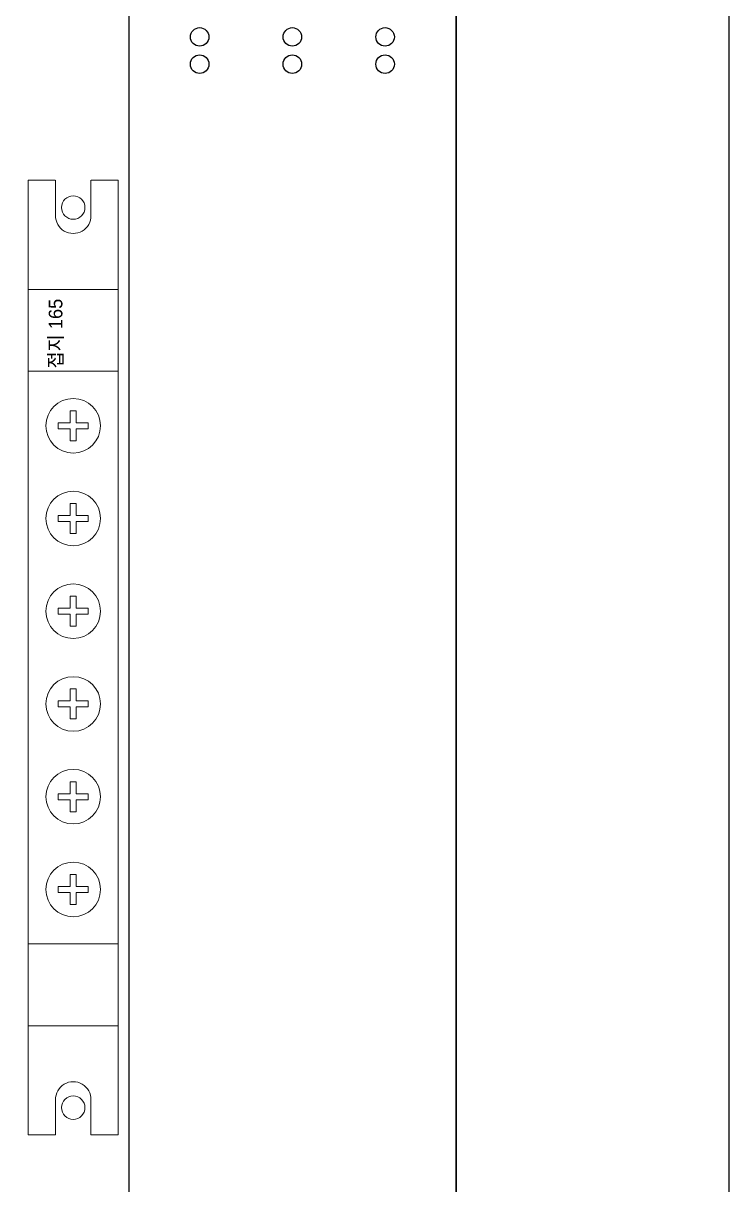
# Model space of a CAD drawing. Header units: millimetres. Extents: x 60229 to 91621, y 21923 to 36546.
# Drawn here: x 69995.1 to 70124.4, y 30002.1 to 30215 of the extents above; entities that cross this region are included whole.
import ezdxf

# ---------------------------------------------------------------- set-up
doc = ezdxf.new("R2010")
doc.units = ezdxf.units.MM
for name, color, linetype in [('MCCB및기기 심벌(제출)', 4, 'Continuous'), ('속판', 3, 'Continuous'), ('속판.500(구멍NC)', 2, 'Continuous')]:
    doc.layers.add(name, color=color, linetype=linetype)
doc.styles.add('gs-1', font='NGULIM.TTF')

# ---------------------------------------------------------------- blocks, each defined once
blk = doc.blocks.new('A$C69D07743')
at = {"layer": 'MCCB및기기 심벌(제출)', "color": 4, "lineweight": 13}
for p, q in [((-84, 8.25), (91, 8.25)), ((-84, 3.25), (-84, 8.25)), ((-64, 8.25), (-64, -8.25)), ((-49, 8.25), (-49, -8.25)), ((56, 8.25), (56, -8.25)), ((71, 8.25), (71, -8.25)), ((91, 8.25), (91, 3.3)), ((-77.55, 3.25), (-84, 3.25)), ((-39.55, 0.55), (-39.55, 2.75)), ((-39.55, 2.75), (-38.45, 2.75)), ((-38.45, 2.75), (-38.45, 0.55)), ((-22.55, 0.55), (-22.55, 2.75)), ((-22.55, 2.75), (-21.45, 2.75)), ((-21.45, 2.75), (-21.45, 0.55)), ((-5.55, 0.55), (-5.55, 2.75)), ((-5.55, 2.75), (-4.45, 2.75)), ((-4.45, 2.75), (-4.45, 0.55)), ((11.45, 0.55), (11.45, 2.75)), ((11.45, 2.75), (12.55, 2.75)), ((12.55, 2.75), (12.55, 0.55)), ((28.45, 0.55), (28.45, 2.75)), ((28.45, 2.75), (29.55, 2.75)), ((29.55, 2.75), (29.55, 0.55)), ((45.45, 0.55), (45.45, 2.75)), ((45.45, 2.75), (46.55, 2.75)), ((46.55, 2.75), (46.55, 0.55)), ((84.55, 3.25), (91, 3.25)), ((-41.75, -0.55), (-41.75, 0.55)), ((-41.75, 0.55), (-39.55, 0.55)), ((-38.45, 0.55), (-36.25, 0.55)), ((-36.25, 0.55), (-36.25, -0.55)), ((-24.75, -0.55), (-24.75, 0.55)), ((-24.75, 0.55), (-22.55, 0.55)), ((-21.45, 0.55), (-19.25, 0.55)), ((-19.25, 0.55), (-19.25, -0.55)), ((-7.75, -0.55), (-7.75, 0.55)), ((-7.75, 0.55), (-5.55, 0.55)), ((-4.45, 0.55), (-2.25, 0.55)), ((-2.25, 0.55), (-2.25, -0.55)), ((9.25, -0.55), (9.25, 0.55)), ((9.25, 0.55), (11.45, 0.55)), ((12.55, 0.55), (14.75, 0.55)), ((14.75, 0.55), (14.75, -0.55)), ((26.25, -0.55), (26.25, 0.55)), ((26.25, 0.55), (28.45, 0.55)), ((29.55, 0.55), (31.75, 0.55)), ((31.75, 0.55), (31.75, -0.55)), ((43.25, -0.55), (43.25, 0.55)), ((43.25, 0.55), (45.45, 0.55)), ((46.55, 0.55), (48.75, 0.55)), ((48.75, 0.55), (48.75, -0.55)), ((-39.55, -0.55), (-41.75, -0.55)), ((-39.55, -2.75), (-39.55, -0.55)), ((-38.45, -0.55), (-38.45, -2.75)), ((-36.25, -0.55), (-38.45, -0.55)), ((-22.55, -0.55), (-24.75, -0.55)), ((-22.55, -2.75), (-22.55, -0.55)), ((-21.45, -0.55), (-21.45, -2.75)), ((-19.25, -0.55), (-21.45, -0.55)), ((-5.55, -0.55), (-7.75, -0.55)), ((-5.55, -2.75), (-5.55, -0.55)), ((-4.45, -0.55), (-4.45, -2.75)), ((-2.25, -0.55), (-4.45, -0.55)), ((11.45, -0.55), (9.25, -0.55)), ((11.45, -2.75), (11.45, -0.55)), ((12.55, -0.55), (12.55, -2.75)), ((14.75, -0.55), (12.55, -0.55)), ((28.45, -0.55), (26.25, -0.55)), ((28.45, -2.75), (28.45, -0.55)), ((29.55, -0.55), (29.55, -2.75)), ((31.75, -0.55), (29.55, -0.55)), ((45.45, -0.55), (43.25, -0.55)), ((45.45, -2.75), (45.45, -0.55)), ((46.55, -0.55), (46.55, -2.75)), ((48.75, -0.55), (46.55, -0.55)), ((-84, -8.25), (-84, -3.25)), ((-77.55, -3.25), (-84, -3.25)), ((-38.45, -2.75), (-39.55, -2.75)), ((-21.45, -2.75), (-22.55, -2.75)), ((-4.45, -2.75), (-5.55, -2.75)), ((12.55, -2.75), (11.45, -2.75)), ((29.55, -2.75), (28.45, -2.75)), ((46.55, -2.75), (45.45, -2.75)), ((84.55, -3.25), (91, -3.25)), ((91, -3.3), (91, -8.25)), ((91, -8.25), (-84, -8.25))]:
    blk.add_line(p, q, dxfattribs=at)
for centre in [(-39, 0), (-22, 0), (-5, 0), (12, 0), (29, 0), (46, 0)]:
    blk.add_circle(centre, 5, dxfattribs=at)
for centre, start, end in [((-77.5, 0), 269.1253, 90.8747), ((84.5, 0), 89.1253, 270.8747)]:
    blk.add_arc(centre, 3.25, start, end, dxfattribs=at)
at = {"layer": '속판.500(구멍NC)', "color": 2, "lineweight": 13}
for centre in [(-79, 0), (86, 0)]:
    blk.add_circle(centre, 2.15, dxfattribs=at)
at = {"layer": 'MCCB및기기 심벌(제출)', "color": 4, "lineweight": 13, "style": 'gs-1'}
blk.add_text('접지 165', height=2.5, dxfattribs=at).set_placement((56.5, 1.99))

msp = doc.modelspace()

# ---------------------------------------------------------------- linework, layer by layer
at = {"color": 253, "linetype": 'Continuous', "lineweight": -2}
msp.add_lwpolyline([(69224.42, 30356.64), (70124.42, 30356.64), (70124.42, 28956.64), (69224.42, 28956.64)], close=True, dxfattribs=at)
at = {"color": 253, "lineweight": -2}
msp.add_lwpolyline([(70074.42, 29209.87), (70074.42, 30246.64), (70014.42, 30246.64), (70014.42, 29209.87)], close=True, dxfattribs=at)
at = {"layer": '속판', "color": 54, "lineweight": -2}
msp.add_lwpolyline([(69274.42, 30306.64), (70074.42, 30306.64), (70074.42, 29006.64), (69274.42, 29006.64)], close=True, dxfattribs=at)
at = {"layer": '속판', "color": 3, "lineweight": -2}
for centre in [(70027.42, 30212.54), (70044.42, 30212.54), (70061.42, 30212.54), (70027.42, 30207.54), (70044.42, 30207.54), (70061.42, 30207.54)]:
    msp.add_circle(centre, 1.7, dxfattribs=at)

# ---------------------------------------------------------------- block references
at = {"color": 251, "linetype": 'ByBlock', "lineweight": -2, "rotation": 90}
msp.add_blockref('A$C69D07743', (70004.25, 30095.26), dxfattribs=at)

doc.saveas('drawing.dxf')
